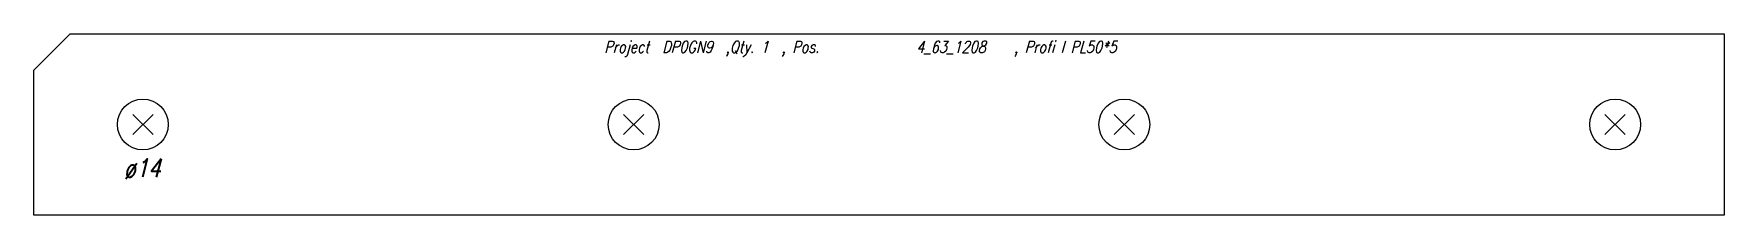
# Model space of a CAD drawing. Extents: x 0 to 465, y -25 to 25.
import ezdxf

# ---------------------------------------------------------------- set-up
doc = ezdxf.new("R2010")
doc.units = 0
doc.header["$LTSCALE"] = 10
for name, color, linetype in [('BEZ_SCHRAUBEN', 7, 'CONTINUOUS'), ('SCHRAUBEN', 7, 'CONTINUOUS'), ('TEILE', 7, 'CONTINUOUS'), ('UNTERSCHRIFT', 7, 'CONTINUOUS')]:
    doc.layers.add(name, color=color, linetype=linetype)
doc.styles.get("Standard").update_dxf_attribs({"font": 'ROMANS'})

msp = doc.modelspace()

# ---------------------------------------------------------------- linework, layer by layer
at = {"layer": 'SCHRAUBEN', "color": 6}
for p, q in [((27.200008, 2.799994), (32.800007, -2.800007)), ((32.800007, 2.799993), (27.200008, -2.800007)), ((162.199997, 2.799994), (167.800003, -2.800007)), ((167.800003, 2.799993), (162.199997, -2.800007)), ((297.200012, 2.799994), (302.800018, -2.800007)), ((302.800018, 2.799993), (297.200012, -2.800007)), ((432.196716, 2.799994), (437.796692, -2.800007)), ((437.796692, 2.799993), (432.196716, -2.800007))]:
    msp.add_line(p, q, dxfattribs=at)
at = {"layer": 'SCHRAUBEN', "color": 2}
for centre, radius in [((30.000008, -0.000007), 7), ((165, -0.000007), 7), ((300.000031, -0.000007), 7), ((434.996704, -0.000007), 7.000031)]:
    msp.add_circle(centre, radius, dxfattribs=at)
at = {"layer": 'TEILE', "color": 2}
for p, q in [((0, 15), (10, 25)), ((10, 25), (464.996704, 25)), ((464.996704, 25), (464.996704, -24.99996)), ((0, -24.99996), (0, 15)), ((464.996704, -24.99996), (0, -24.99996))]:
    msp.add_line(p, q, dxfattribs=at)

# ---------------------------------------------------------------- texts
at = {"layer": 'BEZ_SCHRAUBEN', "color": 2, "oblique": 15, "width": 0.8}
msp.add_text(' ø14', height=5, dxfattribs=at).set_placement((22.000008, -14.500007))
at = {"layer": 'UNTERSCHRIFT', "color": 2, "oblique": 15}
for s, width, p in [('Project  DP0GN9  ,Qty. 1  , Pos. ', 0.800001, (156.898376, 19.75)), ('4_63_1208', 0.8, (242.698364, 19.75)), ('  , Profi l PL50*5', 0.8, (266.098358, 19.75))]:
    msp.add_text(s, height=3.25, dxfattribs=dict(at, width=width)).set_placement(p)

doc.saveas('drawing.dxf')
